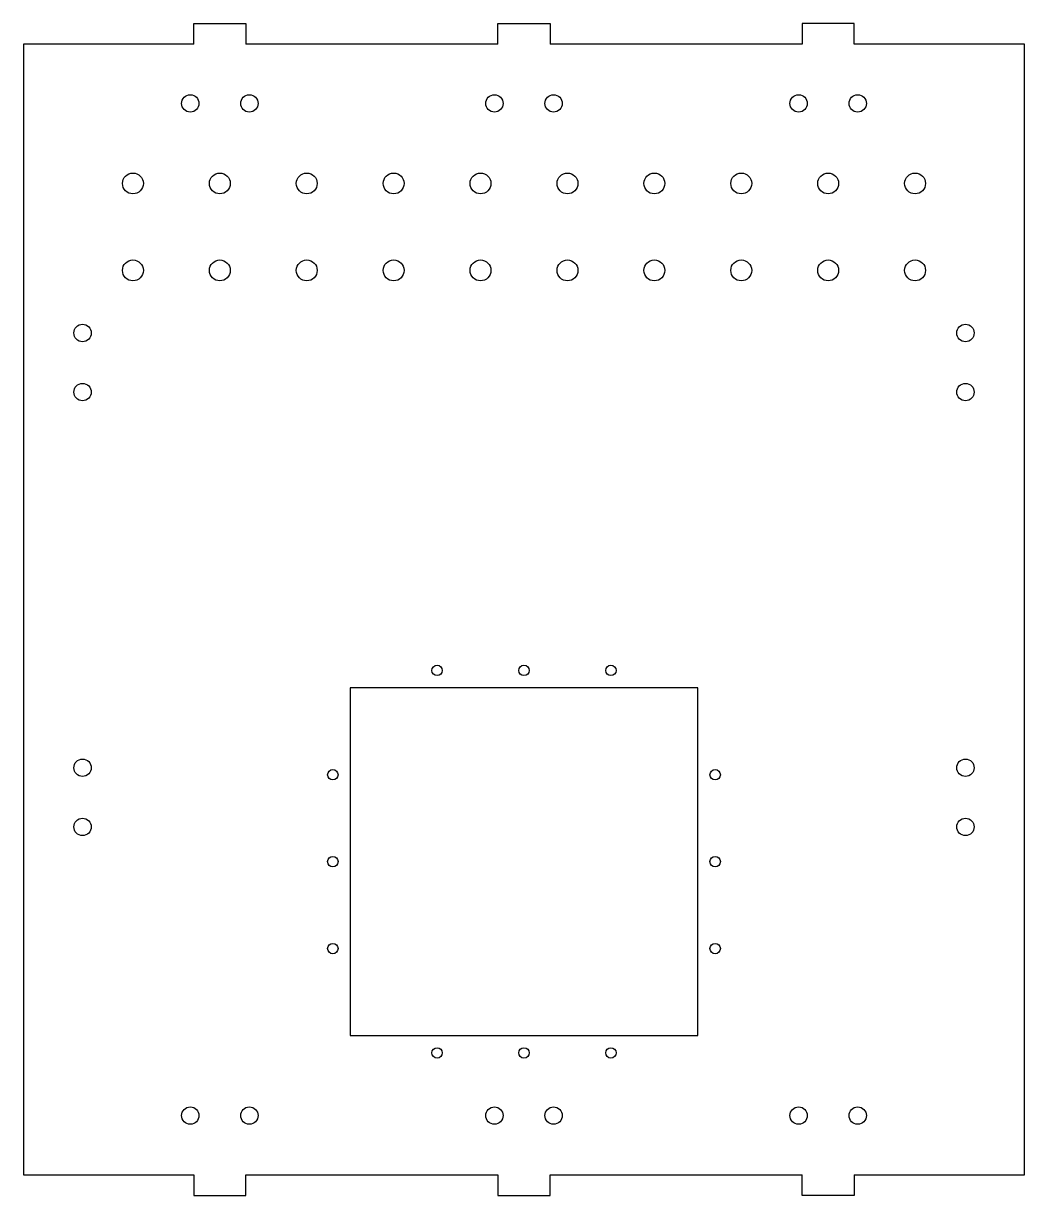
# Model space of a CAD drawing. Header units: millimetres. Extents: x 0 to 288, y 0 to 337.
import ezdxf

# ---------------------------------------------------------------- set-up
doc = ezdxf.new("R2010")
doc.units = ezdxf.units.MM
doc.layers.get('0').update_dxf_attribs({"true_color": 0xffffff})

msp = doc.modelspace()

# ---------------------------------------------------------------- linework, layer by layer
at = {"color": 7, "linetype": 'Continuous', "true_color": 0xffffff}
for p, q in [((49, 331), (49, 337)), ((49, 337), (64, 337)), ((64, 337), (64, 331)), ((136.5, 331), (136.5, 337)), ((136.5, 337), (151.5, 337)), ((151.5, 337), (151.5, 331)), ((224, 337), (224, 331)), ((239, 337), (224, 337)), ((239, 331), (239, 337)), ((0, 331), (0, 6)), ((49, 331), (0, 331)), ((136.5, 331), (64, 331)), ((224, 331), (151.5, 331)), ((288, 331), (239, 331)), ((288, 6), (288, 331)), ((94, 146), (94, 46)), ((194, 146), (94, 146)), ((194, 46), (194, 146)), ((94, 46), (194, 46)), ((0, 6), (49, 6)), ((49, 6), (49, 0)), ((64, 6), (136.5, 6)), ((64, 0), (64, 6)), ((136.5, 6), (136.5, 0)), ((151.5, 6), (224, 6)), ((151.5, 0), (151.5, 6)), ((224, 0), (224, 6)), ((239, 6), (288, 6)), ((239, 6), (239, 0)), ((49, 0), (64, 0)), ((136.5, 0), (151.5, 0)), ((239, 0), (224, 0))]:
    msp.add_line(p, q, dxfattribs=at)
for centre, radius in [((48, 314), 2.5), ((65, 314), 2.5), ((135.5, 314), 2.5), ((152.5, 314), 2.5), ((223, 314), 2.5), ((240, 314), 2.5), ((31.5, 291), 3), ((56.5, 291), 3), ((81.5, 291), 3), ((106.5, 291), 3), ((131.5, 291), 3), ((156.5, 291), 3), ((181.5, 291), 3), ((206.5, 291), 3), ((231.5, 291), 3), ((256.5, 291), 3), ((31.5, 266), 3), ((56.5, 266), 3), ((81.5, 266), 3), ((106.5, 266), 3), ((131.5, 266), 3), ((156.5, 266), 3), ((181.5, 266), 3), ((206.5, 266), 3), ((231.5, 266), 3), ((256.5, 266), 3), ((17, 248), 2.5), ((271, 248), 2.5), ((17, 231), 2.5), ((271, 231), 2.5), ((119, 151), 1.5), ((144, 151), 1.5), ((169, 151), 1.5), ((17, 123), 2.5), ((271, 123), 2.5), ((89, 121), 1.5), ((199, 121), 1.5), ((17, 106), 2.5), ((271, 106), 2.5), ((89, 96), 1.5), ((199, 96), 1.5), ((89, 71), 1.5), ((199, 71), 1.5), ((119, 41), 1.5), ((144, 41), 1.5), ((169, 41), 1.5), ((48, 23), 2.5), ((65, 23), 2.5), ((135.5, 23), 2.5), ((152.5, 23), 2.5), ((223, 23), 2.5), ((240, 23), 2.5)]:
    msp.add_circle(centre, radius, dxfattribs=at)

doc.saveas('drawing.dxf')
